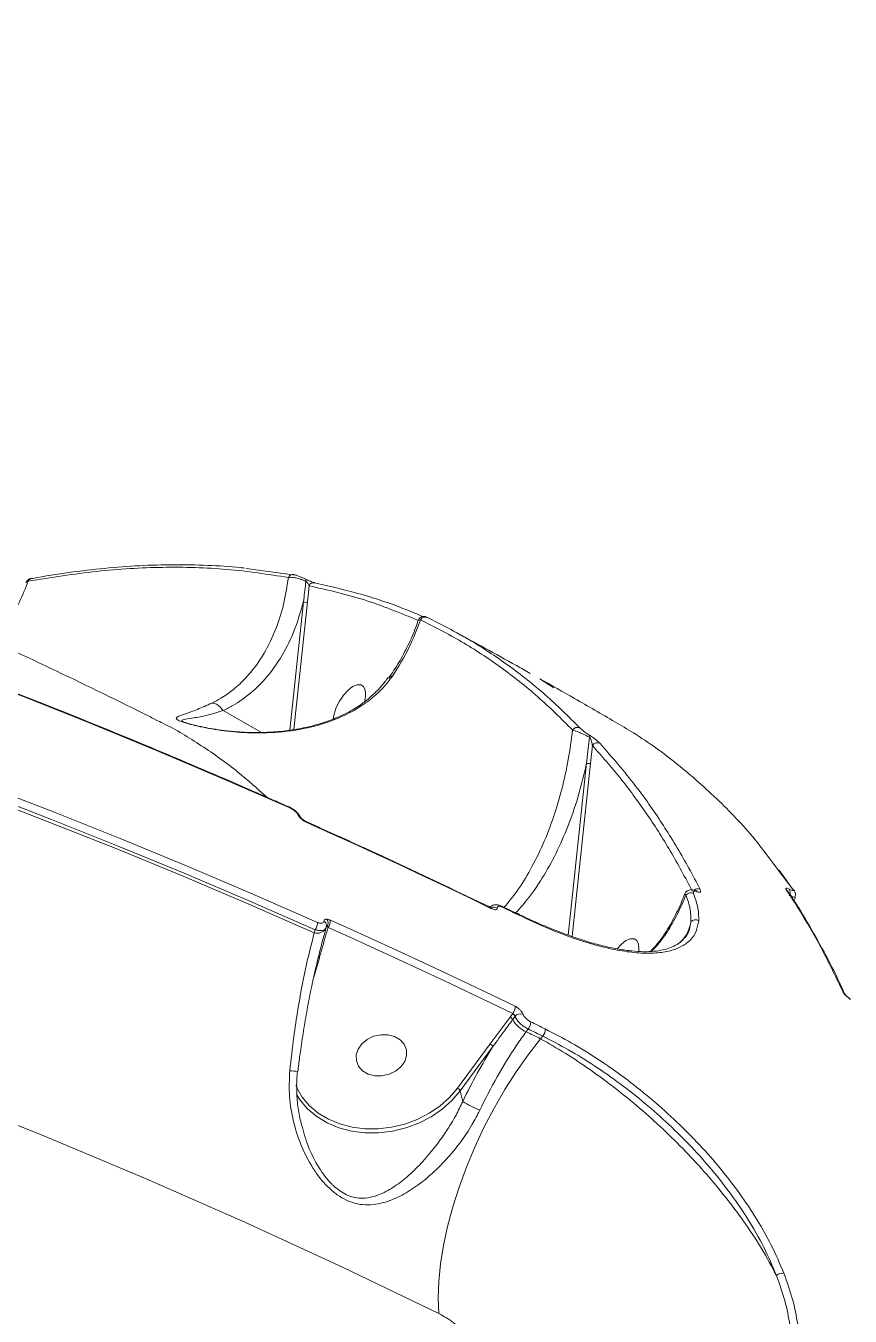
# Model space of a CAD drawing. Header units: millimetres. Extents: x -8422 to 28150, y -6982 to 5510.
# Drawn here: x 4693.8 to 4838.5, y 2028.8 to 2255.2 of the extents above; entities that cross this region are included whole.
import ezdxf

# ---------------------------------------------------------------- set-up
doc = ezdxf.new("R2010")
doc.units = ezdxf.units.MM
doc.layers.add('DIKOM_ОБЪЕКТ', color=7, linetype='Continuous')

msp = doc.modelspace()

# ---------------------------------------------------------------- linework, layer by layer
at = {"layer": 'DIKOM_ОБЪЕКТ', "color": 7, "linetype": 'Continuous', "lineweight": 15}
for p, q in [((4741.03, 2158.85), (4732.45, 2159.99)), ((4694.76, 2158.27), (4694.79, 2158.27)), ((4740.81, 2158.93), (4740.84, 2158.93)), ((4743.21, 2154.16), (4743.5, 2156.98)), ((4742.51, 2154.16), (4740.12, 2131.64)), ((4740.83, 2131.74), (4743.21, 2154.16)), ((4786.44, 2139.08), (4783.97, 2140.67)), ((4728.39, 2135.07), (4735.14, 2131.26)), ((4792.72, 2130.39), (4792.2, 2125.87)), ((4792.9, 2125.87), (4793.22, 2128.95)), ((4792.2, 2125.87), (4788.99, 2095.68)), ((4789.67, 2095.43), (4792.9, 2125.87)), ((4825.73, 2107.24), (4828.36, 2103.78)), ((4825.99, 2107.07), (4827.97, 2104.29)), ((4811.44, 2103.45), (4811.45, 2103.44)), ((4827.51, 2103.39), (4827.51, 2103.39)), ((4828.87, 2102.3), (4828.58, 2101.71)), ((4777.39, 2100.73), (4779.97, 2099.47)), ((4744.56, 2096.64), (4744.4, 2096.08)), ((4746.5, 2097.05), (4746.44, 2096.85)), ((4809.16, 2094.92), (4809, 2094.74)), ((4744.31, 2088.31), (4745.3, 2091.71)), ((4778.76, 2081.29), (4775.25, 2076.6)), ((4779.23, 2081.93), (4778.76, 2081.29)), ((4779.23, 2080.86), (4779.64, 2081.42)), ((4781.58, 2078.74), (4781.93, 2079.22)), ((4775.25, 2076.6), (4769.53, 2068.83)), ((4770.01, 2068.35), (4775.74, 2076.12)), ((4784.52, 2077.96), (4784.11, 2077.51)), ((4741.51, 2071.77), (4741.51, 2071.77)), ((4770.46, 2066.49), (4770.01, 2068.35))]:
    msp.add_line(p, q, dxfattribs=at)
at = {"layer": 'DIKOM_ОБЪЕКТ', "color": 7, "linetype": 'Continuous', "lineweight": 15, "flags": 128}
for points in [[(4742.93, 2157.75), (4742.95, 2157.84), (4742.95, 2157.92), (4742.95, 2157.99), (4742.94, 2158.05), (4742.93, 2158.1), (4742.9, 2158.13), (4742.87, 2158.15)], [(4744.47, 2157.52), (4744.53, 2157.51), (4744.69, 2157.44)], [(4646.21, 2154.88), (4658.22, 2150.67), (4670.15, 2146.35), (4682.01, 2141.91), (4693.79, 2137.36), (4705.49, 2132.69), (4717.11, 2127.91), (4728.65, 2123.01), (4740.11, 2118)], [(4753.35, 2138.66), (4753.06, 2139.28), (4752.56, 2139.61), (4751.91, 2139.61), (4751.14, 2139.28), (4750.33, 2138.66), (4749.54, 2137.79), (4748.83, 2136.74), (4748.26, 2135.6), (4747.88, 2134.45), (4747.73, 2133.62)], [(4744.4, 2096.08), (4732.93, 2101.1), (4721.37, 2106.01), (4709.74, 2110.8), (4698.02, 2115.47), (4686.23, 2120.03), (4674.36, 2124.48), (4662.41, 2128.81), (4650.39, 2133.01)], [(4650.74, 2133.49), (4662.74, 2129.29), (4674.66, 2124.97), (4686.51, 2120.54), (4698.28, 2115.99), (4709.97, 2111.32), (4721.58, 2106.54), (4733.11, 2101.65), (4744.56, 2096.64)], [(4744.96, 2097.93), (4733.51, 2102.94), (4721.97, 2107.84), (4710.35, 2112.62), (4698.64, 2117.29), (4686.86, 2121.84), (4675.01, 2126.28), (4663.07, 2130.6), (4651.07, 2134.81)], [(4454.06, 2130.26), (4473.64, 2126.6), (4493.08, 2122.65), (4512.41, 2118.41), (4531.6, 2113.88), (4550.65, 2109.05), (4569.56, 2103.94), (4588.31, 2098.55), (4606.91, 2092.87), (4625.35, 2086.91), (4643.62, 2080.66), (4661.71, 2074.14), (4679.62, 2067.35), (4697.35, 2060.27), (4714.89, 2052.93), (4732.23, 2045.32), (4749.36, 2037.44), (4766.29, 2029.29)], [(4743.09, 2115.44), (4747.19, 2113.6), (4751.27, 2111.75), (4755.34, 2109.88), (4759.4, 2108), (4763.45, 2106.1), (4767.48, 2104.19), (4771.51, 2102.26), (4775.52, 2100.32)], [(4811.45, 2103.44), (4811.47, 2103.43), (4811.6, 2103.31)], [(4777.51, 2100.56), (4777.84, 2100.41), (4778.16, 2100.25), (4778.48, 2100.09), (4778.81, 2099.93), (4779.13, 2099.77), (4779.45, 2099.61), (4779.78, 2099.45), (4780.1, 2099.3)], [(4746.44, 2096.85), (4746.42, 2096.8), (4746.42, 2096.79)], [(4746.48, 2097.08), (4746.47, 2097.07), (4746.47, 2097.04)], [(4746.83, 2097.04), (4750.92, 2095.2), (4755, 2093.35), (4759.06, 2091.48), (4763.12, 2089.6), (4767.16, 2087.7), (4771.2, 2085.79), (4775.22, 2083.87), (4779.23, 2081.93)], [(4779.66, 2083.2), (4775.65, 2085.14), (4771.62, 2087.07), (4767.59, 2088.98), (4763.54, 2090.88), (4759.48, 2092.76), (4755.41, 2094.63), (4751.32, 2096.48), (4747.23, 2098.32)], [(4801.32, 2094.12), (4801.02, 2094.74), (4800.53, 2095.06), (4799.87, 2095.06), (4799.11, 2094.74), (4798.3, 2094.11), (4797.55, 2093.3)], [(4801.35, 2092.86), (4801.38, 2093.25), (4801.32, 2094.12)], [(4784.11, 2077.51), (4783.79, 2077.66), (4783.48, 2077.82), (4783.16, 2077.97), (4782.84, 2078.13), (4782.53, 2078.28), (4782.21, 2078.44), (4781.9, 2078.59), (4781.58, 2078.74)], [(4781.93, 2079.22), (4782.26, 2079.06), (4782.58, 2078.91), (4782.9, 2078.75), (4783.22, 2078.59), (4783.55, 2078.43), (4783.87, 2078.27), (4784.19, 2078.11), (4784.52, 2077.96)], [(4784.95, 2079.22), (4784.63, 2079.38), (4784.31, 2079.54), (4783.98, 2079.7), (4783.66, 2079.86), (4783.34, 2080.02), (4783.01, 2080.18), (4782.69, 2080.33), (4782.37, 2080.49)], [(4752.09, 2075.68), (4752.74, 2076.61), (4753.68, 2077.39), (4754.82, 2077.94), (4756.07, 2078.21), (4757.33, 2078.2), (4758.5, 2077.89), (4759.48, 2077.32), (4760.19, 2076.53), (4760.57, 2075.58), (4760.6, 2074.56), (4760.28, 2073.54), (4759.62, 2072.6), (4758.68, 2071.83), (4757.54, 2071.28), (4756.29, 2071), (4755.03, 2071.01), (4753.86, 2071.32), (4752.89, 2071.89), (4752.18, 2072.68), (4751.79, 2073.63), (4751.76, 2074.66), (4752.09, 2075.68)], [(4784.11, 2077.51), (4781.94, 2074.71), (4779.85, 2071.73), (4777.85, 2068.58), (4775.96, 2065.31), (4774.19, 2061.92), (4772.57, 2058.47), (4771.11, 2054.97), (4769.81, 2051.47), (4768.7, 2047.99), (4767.78, 2044.56), (4767.06, 2041.21), (4766.54, 2037.99), (4766.24, 2034.91), (4766.16, 2032), (4766.29, 2029.29)], [(4769.53, 2068.83), (4768.12, 2067.18), (4766.46, 2065.7), (4764.57, 2064.42), (4762.49, 2063.35), (4760.28, 2062.54), (4757.98, 2061.99), (4755.64, 2061.71), (4753.31, 2061.71), (4751.05, 2062), (4748.89, 2062.57), (4746.9, 2063.39), (4745.11, 2064.46), (4743.56, 2065.76), (4742.29, 2067.25), (4741.32, 2068.9), (4741.17, 2069.22)], [(4741.27, 2067.75), (4741.92, 2066.72), (4743.24, 2065.19), (4744.83, 2063.85), (4746.68, 2062.75), (4748.74, 2061.89), (4750.96, 2061.31), (4753.29, 2061.02), (4755.7, 2061.01), (4758.11, 2061.3), (4760.48, 2061.87), (4762.76, 2062.71), (4764.9, 2063.8), (4766.85, 2065.13), (4768.57, 2066.66), (4770.01, 2068.35)]]:
    msp.add_lwpolyline(points, dxfattribs=at)
at = {"layer": 'DIKOM_ОБЪЕКТ', "color": 7, "linetype": 'Continuous', "lineweight": 15}
for centre, radius, start, end in [((4694.96, 2157.5), 0.788, 104.3833, 160.297), ((4740.67, 2158.06), 0.881, 80.9575, 155.5487), ((4744.32, 2156.64), 0.893, 80.8223, 157.837), ((4742.86, 2154.78), 0.718, 240.5689, 298.9634), ((4763.87, 2150.56), 0.928, 64.7045, 152.399), ((4748.74, 2137.92), 4.67, 343.8771, 9.0835), ((4790.59, 2131.13), 1.01, 64.9912, 146.9651), ((4792.27, 2130.58), 0.487, 337.11, 18.7929), ((4794.1, 2128.42), 1.02, 65.0001, 148.7609), ((4792.55, 2126.5), 0.718, 240.562, 298.98), ((4739.87, 2117.95), 0.243, 10.7901, 63.0199), ((4741.42, 2116.14), 0.609, 26.2835, 72.953), ((4741.78, 2116.32), 0.823, 322.7917, 328.8212), ((4742.85, 2115.4), 0.245, 10.3178, 63.0459), ((4811.67, 2102.74), 1.06, 63.7644, 126.6289), ((4826.88, 2102.98), 0.754, 33.4148, 60.6074), ((4827.06, 2103.26), 0.874, 335.1249, 31.1046), ((4827.99, 2103.12), 0.757, 31.587, 60.4721), ((4810.48, 2102.01), 1.09, 62.2052, 140.2873), ((4775.28, 2100.28), 0.253, 11.0867, 61.3885), ((4775.97, 2099.48), 1.12, 60.2975, 116.5418), ((4777.27, 2100.51), 0.252, 11.7589, 60.6995), ((4779.85, 2099.25), 0.251, 11.6614, 61.4194), ((4744.87, 2097.96), 1.94, 255.7449, 322.9891), ((4743.08, 2097.81), 1.88, 321.615, 3.4811), ((4745.73, 2097.39), 0.825, 0.6475, 63.2196), ((4746.69, 2097), 0.23, 96.2113, 158.4478), ((4745.55, 2097.83), 1.27, 331.6413, 31.5049), ((4745.36, 2098.2), 1.87, 321.4201, 3.6299), ((4811.28, 2097.34), 1.04, 55.4102, 138.0223), ((4745.22, 2091.07), 0.643, 82.6219, 101.8102), ((4836.84, 2085.06), 0.742, 23.9307, 60.9173), ((4777.86, 2083.1), 1.81, 319.4019, 3.1582), ((4778.39, 2080.4), 0.954, 28.6407, 67.3881), ((4783.41, 2083.14), 4.76, 208.6086, 247.4118), ((4780.65, 2080.6), 1.3, 73.626, 140.723), ((4780.56, 2080.4), 1.81, 319.2874, 2.9139), ((4783.16, 2079.13), 1.8, 319.1171, 2.9004), ((4774.94, 2075.78), 0.877, 22.9266, 68.6401), ((4742.6, 2091.54), 19.8, 262.7716, 266.8391), ((4769.21, 2068.01), 0.876, 22.8889, 68.6706), ((4781.61, 2084.53), 21.2, 238.2938, 247.3875), ((4826.55, 2034.84), 1.53, 79.5066, 132.3381)]:
    msp.add_arc(centre, radius, start, end, dxfattribs=at)
for points, knots in [([(4257.29, 2255.22), (4259.03, 2255.11), (4267.17, 2254.58), (4281.68, 2253.43), (4300.82, 2251.67), (4319.9, 2249.62), (4338.91, 2247.28), (4357.86, 2244.66), (4376.75, 2241.77), (4395.55, 2238.59), (4414.27, 2235.13), (4432.9, 2231.39), (4451.44, 2227.37), (4469.89, 2223.07), (4488.22, 2218.5), (4506.45, 2213.65), (4524.57, 2208.53), (4542.56, 2203.14), (4560.42, 2197.47), (4578.16, 2191.53), (4595.76, 2185.32), (4613.22, 2178.85), (4630.52, 2172.11), (4647.68, 2165.1), (4664.68, 2157.84), (4681.52, 2150.32), (4698.18, 2142.53), (4709.87, 2136.86), (4715.99, 2133.79), (4716.66, 2133.45)], [0, 0, 0, 0, 0.010713, 0.050272, 0.089834, 0.129389, 0.168936, 0.208475, 0.248004, 0.287522, 0.327028, 0.36652, 0.405997, 0.445458, 0.484901, 0.524325, 0.563727, 0.603106, 0.642461, 0.681789, 0.721089, 0.76036, 0.799598, 0.838803, 0.877972, 0.917104, 0.956197, 0.995248, 1, 1, 1, 1]), ([(4694.22, 2157.77), (4698.24, 2158.42), (4706.28, 2159.73), (4717.89, 2160.36), (4729.16, 2160.08), (4736.3, 2158.98), (4739.87, 2158.43)], [0, 0, 0, 0, 0.248595, 0.497191, 0.748595, 1, 1, 1, 1]), ([(4694.77, 2158.21), (4694.85, 2158.23), (4697.08, 2158.68), (4701.37, 2159.32), (4707.62, 2160.09), (4713.75, 2160.54), (4719.78, 2160.72), (4725.68, 2160.59), (4729.81, 2160.37), (4731.93, 2160.11), (4732.16, 2160.08)], [0, 0, 0, 0, 0.006398, 0.168514, 0.330755, 0.493078, 0.655437, 0.817778, 0.980053, 1, 1, 1, 1]), ([(4688.07, 2147.2), (4688.26, 2147.41), (4689.27, 2148.49), (4690.83, 2150.8), (4692.74, 2154.09), (4693.72, 2156.54), (4694.22, 2157.77)], [0, 0, 0, 0, 0.071375, 0.37732, 0.686856, 1, 1, 1, 1]), ([(4693.8, 2157.48), (4693.85, 2157.6), (4693.95, 2157.85), (4694.28, 2158.1), (4694.56, 2158.23), (4694.73, 2158.25), (4694.79, 2158.26)], [0, 0, 0, 0, 0.279452, 0.574752, 0.863327, 1, 1, 1, 1]), ([(4693.81, 2157.47), (4693.82, 2157.52), (4693.85, 2157.66), (4694.07, 2157.73), (4694.22, 2157.77)], [0, 0, 0, 0, 0.323943, 1, 1, 1, 1]), ([(4739.87, 2158.43), (4739.61, 2156.83), (4739.11, 2153.61), (4737.67, 2149.17), (4735.53, 2144.71), (4732.99, 2141.27), (4730.31, 2138.79), (4728.32, 2137.37), (4726.97, 2136.67), (4726.43, 2136.4)], [0, 0, 0, 0, 0.161024, 0.323857, 0.493661, 0.708323, 0.818538, 0.928736, 1, 1, 1, 1]), ([(4739.87, 2158.43), (4739.98, 2158.44), (4740.27, 2158.48), (4740.86, 2158.43), (4741.57, 2158.28), (4742.28, 2158.06), (4742.71, 2157.86), (4742.93, 2157.75)], [0, 0, 0, 0, 0.157637, 0.393163, 0.599136, 0.796701, 1, 1, 1, 1]), ([(4740.81, 2158.92), (4740.89, 2158.91), (4741.14, 2158.87), (4741.61, 2158.71), (4742.21, 2158.47), (4742.66, 2158.26), (4742.87, 2158.15), (4742.92, 2158.13)], [0, 0, 0, 0, 0.154049, 0.457773, 0.710558, 0.929595, 1, 1, 1, 1]), ([(4742.93, 2157.75), (4742.92, 2157.63), (4742.78, 2156.43), (4742.64, 2155.23), (4742.51, 2154.16)], [0, 0, 0, 0, 0.102923, 1, 1, 1, 1]), ([(4742.87, 2158.15), (4742.87, 2158.15), (4742.95, 2158.09), (4743.2, 2158), (4743.56, 2157.83), (4743.96, 2157.68), (4744.27, 2157.57), (4744.45, 2157.53), (4744.47, 2157.52), (4744.47, 2157.52)], [0, 0, 0, 0, 0.000159, 0.160279, 0.338825, 0.547573, 0.792774, 0.99294, 1, 1, 1, 1]), ([(4742.93, 2157.75), (4742.96, 2157.73), (4743.01, 2157.7), (4743.1, 2157.61), (4743.21, 2157.49), (4743.34, 2157.31), (4743.43, 2157.13), (4743.48, 2157.02), (4743.5, 2156.98)], [0, 0, 0, 0, 0.078988, 0.135579, 0.302967, 0.519087, 0.802372, 1, 1, 1, 1]), ([(4743.5, 2156.98), (4746.99, 2156.18), (4753.64, 2154.65), (4759.77, 2152.09), (4762.68, 2150.88)], [0, 0, 0, 0, 0.525224, 1, 1, 1, 1]), ([(4763.46, 2151.58), (4762.52, 2151.98), (4759.07, 2153.44), (4752.89, 2155.56), (4747.42, 2156.82), (4744.69, 2157.44)], [0, 0, 0, 0, 0.157899, 0.578577, 1, 1, 1, 1]), ([(4646.08, 2155.05), (4649.08, 2154.01), (4657.77, 2151), (4672.04, 2145.83), (4688.84, 2139.46), (4705.48, 2132.87), (4721.67, 2126.16), (4733.13, 2121.2), (4739.12, 2118.55), (4739.98, 2118.17)], [0, 0, 0, 0, 0.093444, 0.27094, 0.448438, 0.625934, 0.803433, 0.971587, 1, 1, 1, 1]), ([(4728.39, 2135.07), (4728.97, 2135.36), (4730.72, 2136.22), (4733.36, 2138.13), (4736.16, 2140.93), (4738.66, 2144.41), (4740.92, 2148.74), (4741.96, 2152.28), (4742.51, 2154.16)], [0, 0, 0, 0, 0.082297, 0.249504, 0.417296, 0.584655, 0.780206, 1, 1, 1, 1]), ([(4757.51, 2140.82), (4758.11, 2141.7), (4759.32, 2143.51), (4760.87, 2146.5), (4762, 2148.99), (4762.51, 2150.53), (4762.65, 2150.94)], [0, 0, 0, 0, 0.287606, 0.588958, 0.890028, 1, 1, 1, 1]), ([(4758.13, 2141.12), (4759.17, 2142.78), (4761.09, 2145.85), (4762.44, 2149.38), (4763.05, 2150.99)], [0, 0, 0, 0, 0.542553, 1, 1, 1, 1]), ([(4762.68, 2150.93), (4762.73, 2151.03), (4762.82, 2151.23), (4763.06, 2151.44), (4763.31, 2151.56), (4763.54, 2151.6), (4763.73, 2151.59), (4763.87, 2151.57), (4763.96, 2151.54), (4764.03, 2151.51), (4764.15, 2151.46), (4764.28, 2151.4), (4764.37, 2151.35)], [0, 0, 0, 0, 0.129076, 0.260685, 0.36743, 0.457862, 0.534011, 0.593764, 0.637866, 0.685204, 0.770364, 1, 1, 1, 1]), ([(4762.71, 2150.92), (4762.71, 2150.94), (4762.71, 2151.02), (4762.91, 2151.01), (4763.05, 2150.99)], [0, 0, 0, 0, 0.292008, 1, 1, 1, 1]), ([(4763.05, 2150.99), (4765.49, 2149.76), (4770.35, 2147.3), (4777.19, 2142.75), (4783.72, 2137.64), (4787.73, 2133.67), (4789.74, 2131.69)], [0, 0, 0, 0, 0.249097, 0.498194, 0.749097, 1, 1, 1, 1]), ([(4791.02, 2132.05), (4789.02, 2134.03), (4785.03, 2137.97), (4778.51, 2143.1), (4771.64, 2147.67), (4766.73, 2150.16), (4764.27, 2151.4)], [0, 0, 0, 0, 0.249098, 0.498194, 0.749098, 1, 1, 1, 1]), ([(4768.73, 2149.1), (4772.46, 2147.07), (4777.01, 2144.6), (4781.51, 2142.07), (4782.31, 2141.61)], [0, 0, 0, 0, 0.822085, 1, 1, 1, 1]), ([(4726.43, 2136.4), (4725.56, 2136.01), (4723.79, 2135.21), (4721.83, 2134.53), (4720.68, 2134.14), (4720.21, 2133.87), (4720.14, 2133.64), (4720.59, 2133.32), (4721.99, 2132.83), (4724.09, 2132.3), (4726.42, 2131.85), (4729.37, 2131.41), (4733.54, 2131.07), (4738.98, 2131.24), (4744.06, 2132.13), (4748.38, 2133.57), (4751.64, 2135.17), (4754.41, 2137.08), (4756.56, 2139.04), (4757.63, 2140.46), (4758.13, 2141.12)], [0, 0, 0, 0, 0.075313, 0.15212, 0.213184, 0.244132, 0.275686, 0.312981, 0.350602, 0.401222, 0.437875, 0.474585, 0.550792, 0.640339, 0.732646, 0.792999, 0.85494, 0.904775, 0.956105, 1, 1, 1, 1]), ([(4724.07, 2132.37), (4724.38, 2132.3), (4725.17, 2132.12), (4726.68, 2131.85), (4728.68, 2131.56), (4731.17, 2131.31), (4734.11, 2131.19), (4737.33, 2131.29), (4740.53, 2131.64), (4743.58, 2132.23), (4746.43, 2133.05), (4748.91, 2134.04), (4751.1, 2135.14), (4752.99, 2136.39), (4754.72, 2137.82), (4756.22, 2139.34), (4757.01, 2140.39), (4757.39, 2140.89)], [0, 0, 0, 0, 0.029415, 0.077276, 0.132604, 0.198111, 0.282245, 0.370864, 0.456659, 0.538877, 0.617402, 0.692621, 0.752422, 0.815347, 0.878063, 0.941785, 1, 1, 1, 1]), ([(4758.13, 2141.12), (4758.1, 2141.12), (4757.92, 2141.1), (4757.66, 2141.02), (4757.57, 2140.85), (4757.53, 2140.78)], [0, 0, 0, 0, 0.101118, 0.648562, 1, 1, 1, 1]), ([(4783.97, 2140.67), (4786.01, 2139.52), (4790.42, 2137.04), (4794.81, 2134.48), (4797.18, 2133.1)], [0, 0, 0, 0, 0.461764, 1, 1, 1, 1]), ([(4721.42, 2133.12), (4721.31, 2133.19), (4721.06, 2133.33), (4721.31, 2133.45), (4721.94, 2133.59), (4723.32, 2133.79), (4725.54, 2134.22), (4727.4, 2134.74), (4728.38, 2135.08), (4728.38, 2135.08)], [0, 0, 0, 0, 0.083584, 0.181852, 0.283032, 0.485234, 0.740294, 0.999727, 1, 1, 1, 1]), ([(4726.43, 2136.4), (4726.47, 2136.4), (4726.74, 2136.39), (4727.25, 2136.23), (4727.9, 2135.77), (4728.22, 2135.31), (4728.38, 2135.08)], [0, 0, 0, 0, 0.054504, 0.376762, 0.688348, 1, 1, 1, 1]), ([(4728.38, 2135.08), (4728.38, 2135.08), (4728.38, 2135.08), (4728.38, 2135.08), (4728.39, 2135.07), (4728.39, 2135.07)], [0, 0, 0, 0, 0.342106, 0.784277, 1, 1, 1, 1]), ([(4716.63, 2133.41), (4717.03, 2133.23), (4719.81, 2131.97), (4724.64, 2128.97), (4730.76, 2124.7), (4734.4, 2121.4), (4736.06, 2119.89)], [0, 0, 0, 0, 0.055246, 0.386883, 0.721168, 1, 1, 1, 1]), ([(4721.39, 2133.11), (4721.39, 2133.12), (4721.36, 2133.13), (4721.54, 2133.05), (4721.96, 2132.91), (4722.7, 2132.69), (4723.41, 2132.51), (4723.94, 2132.39), (4724.07, 2132.37)], [0, 0, 0, 0, 0.040231, 0.203647, 0.400352, 0.625458, 0.900715, 1, 1, 1, 1]), ([(4797.18, 2133.1), (4798.26, 2132.47), (4802.07, 2130.24), (4808.26, 2125.77), (4815.51, 2119.34), (4821.36, 2113.18), (4824.56, 2108.83), (4825.73, 2107.24)], [0, 0, 0, 0, 0.099509, 0.350289, 0.601069, 0.854298, 1, 1, 1, 1]), ([(4789.74, 2131.69), (4789.51, 2129.95), (4789.04, 2126.39), (4787.91, 2121.28), (4786.43, 2116.3), (4784.59, 2111.56), (4782.43, 2107.22), (4780.17, 2103.51), (4778.48, 2101.48), (4777.73, 2100.57)], [0, 0, 0, 0, 0.142253, 0.291555, 0.440859, 0.592671, 0.744471, 0.885575, 1, 1, 1, 1]), ([(4789.74, 2131.69), (4789.79, 2131.67), (4790.07, 2131.59), (4790.67, 2131.37), (4791.49, 2131.01), (4792.16, 2130.69), (4792.53, 2130.49), (4792.72, 2130.39)], [0, 0, 0, 0, 0.082534, 0.43504, 0.677232, 0.832949, 1, 1, 1, 1]), ([(4792.74, 2130.74), (4792.62, 2130.81), (4792.39, 2130.95), (4792, 2131.22), (4791.52, 2131.59), (4791.2, 2131.87), (4791.05, 2132.02), (4791.02, 2132.05)], [0, 0, 0, 0, 0.14559, 0.289904, 0.532084, 0.909786, 1, 1, 1, 1]), ([(4792.72, 2130.39), (4792.74, 2130.37), (4792.79, 2130.33), (4792.86, 2130.21), (4792.97, 2130), (4793.1, 2129.61), (4793.18, 2129.24), (4793.21, 2129), (4793.22, 2128.95)], [0, 0, 0, 0, 0.046103, 0.090106, 0.21012, 0.459821, 0.889166, 1, 1, 1, 1]), ([(4794.53, 2129.35), (4794.5, 2129.38), (4794.34, 2129.55), (4794, 2129.85), (4793.5, 2130.24), (4793.09, 2130.52), (4792.85, 2130.67), (4792.74, 2130.74)], [0, 0, 0, 0, 0.095086, 0.471949, 0.715765, 0.857213, 1, 1, 1, 1]), ([(4793.22, 2128.95), (4794.86, 2127.09), (4798.15, 2123.36), (4802.69, 2117.16), (4806.95, 2110.56), (4809.51, 2105.76), (4810.79, 2103.36)], [0, 0, 0, 0, 0.249314, 0.498628, 0.749313, 1, 1, 1, 1]), ([(4812.14, 2103.7), (4811.98, 2104.01), (4811.17, 2105.58), (4809.01, 2109.56), (4805.46, 2115.4), (4800.48, 2122.52), (4796.66, 2126.9), (4794.53, 2129.35)], [0, 0, 0, 0, 0.032166, 0.160835, 0.418396, 0.675956, 1, 1, 1, 1]), ([(4779.75, 2099.58), (4780.54, 2100.46), (4782.36, 2102.49), (4784.8, 2106.22), (4787.18, 2110.58), (4789.21, 2115.36), (4790.93, 2120.43), (4791.78, 2124.06), (4792.2, 2125.87)], [0, 0, 0, 0, 0.129114, 0.298077, 0.471968, 0.645872, 0.822937, 1, 1, 1, 1]), ([(4739.98, 2118.16), (4740.02, 2118.15), (4740.32, 2118.03), (4740.88, 2117.67), (4741.56, 2117.09), (4741.82, 2116.64), (4741.95, 2116.42)], [0, 0, 0, 0, 0.050056, 0.372359, 0.692066, 1, 1, 1, 1]), ([(4740.11, 2118), (4740.27, 2117.92), (4740.58, 2117.76), (4741.03, 2117.43), (4741.4, 2117.06), (4741.54, 2116.83), (4741.6, 2116.72)], [0, 0, 0, 0, 0.25664, 0.513649, 0.761183, 1, 1, 1, 1]), ([(4741.6, 2116.72), (4741.66, 2116.62), (4741.79, 2116.41), (4742.09, 2116.09), (4742.33, 2115.91), (4742.44, 2115.82)], [0, 0, 0, 0, 0.350973, 0.701359, 1, 1, 1, 1]), ([(4741.97, 2116.41), (4741.97, 2116.41), (4741.97, 2116.41), (4742, 2116.36), (4742.08, 2116.26), (4742.21, 2116.12), (4742.36, 2115.99), (4742.46, 2115.92), (4742.49, 2115.9)], [0, 0, 0, 0, 0.063343, 0.22681, 0.403808, 0.629972, 0.901834, 1, 1, 1, 1]), ([(4742.44, 2115.82), (4742.5, 2115.78), (4742.71, 2115.63), (4742.93, 2115.52), (4743.09, 2115.44)], [0, 0, 0, 0, 0.288007, 1, 1, 1, 1]), ([(4742.49, 2115.9), (4742.54, 2115.86), (4742.69, 2115.76), (4742.85, 2115.67), (4742.95, 2115.62), (4742.96, 2115.62)], [0, 0, 0, 0, 0.327247, 0.922629, 1, 1, 1, 1]), ([(4742.96, 2115.62), (4745.8, 2114.34), (4754.02, 2110.64), (4764.83, 2105.6), (4772.75, 2101.77), (4775.4, 2100.5)], [0, 0, 0, 0, 0.25979, 0.753265, 1, 1, 1, 1]), ([(4809.44, 2102.88), (4809.44, 2102.9), (4809.48, 2103.06), (4809.72, 2103.35), (4810.12, 2103.61), (4810.59, 2103.68), (4811.01, 2103.63), (4811.3, 2103.49), (4811.44, 2103.43)], [0, 0, 0, 0, 0.021698, 0.219442, 0.422287, 0.603719, 0.808327, 1, 1, 1, 1]), ([(4810.99, 2102.97), (4810.96, 2103.07), (4810.9, 2103.28), (4811.02, 2103.42), (4811.25, 2103.44), (4811.49, 2103.35), (4811.6, 2103.31)], [0, 0, 0, 0, 0.297455, 0.589032, 0.802841, 1, 1, 1, 1]), ([(4811.43, 2103.45), (4811.45, 2103.44), (4811.5, 2103.42), (4811.53, 2103.42), (4811.52, 2103.42), (4811.52, 2103.42)], [0, 0, 0, 0, 0.345152, 0.973716, 1, 1, 1, 1]), ([(4811.6, 2103.31), (4811.63, 2103.3), (4811.76, 2103.24), (4811.98, 2103.18), (4812.18, 2103.21), (4812.27, 2103.37), (4812.18, 2103.59), (4812.14, 2103.7)], [0, 0, 0, 0, 0.049064, 0.217907, 0.426684, 0.702248, 1, 1, 1, 1]), ([(4827.81, 2103.71), (4827.8, 2103.72), (4827.66, 2103.79), (4827.43, 2103.89), (4827.21, 2103.92), (4827.14, 2103.84), (4827.21, 2103.7), (4827.25, 2103.63)], [0, 0, 0, 0, 0.02991, 0.261799, 0.50397, 0.752043, 1, 1, 1, 1]), ([(4827.25, 2103.63), (4827.44, 2103.35), (4828.37, 2101.96), (4830.6, 2098.42), (4833.8, 2092.82), (4836.07, 2088.08), (4837.2, 2085.71)], [0, 0, 0, 0, 0.050768, 0.253847, 0.626696, 1, 1, 1, 1]), ([(4827.5, 2103.39), (4827.6, 2103.26), (4828.8, 2101.54), (4830.94, 2098.01), (4833.9, 2092.76), (4836.05, 2088.59), (4837.16, 2086.09), (4837.42, 2085.52)], [0, 0, 0, 0, 0.024943, 0.320097, 0.616045, 0.911872, 1, 1, 1, 1]), ([(4828.36, 2103.78), (4828.4, 2103.71), (4828.47, 2103.58), (4828.4, 2103.5), (4828.19, 2103.53), (4827.96, 2103.63), (4827.83, 2103.7), (4827.81, 2103.71)], [0, 0, 0, 0, 0.247857, 0.495894, 0.736414, 0.966971, 1, 1, 1, 1]), ([(4828.61, 2103.54), (4828.63, 2103.52), (4828.72, 2103.39), (4828.84, 2103.12), (4828.9, 2102.7), (4828.8, 2102.46), (4828.76, 2102.35)], [0, 0, 0, 0, 0.09617, 0.436969, 0.761483, 1, 1, 1, 1]), ([(4775.22, 2100.49), (4775.26, 2100.56), (4775.4, 2100.76), (4775.76, 2100.95), (4776.21, 2101.05), (4776.74, 2100.99), (4777.14, 2100.88), (4777.37, 2100.74), (4777.39, 2100.73)], [0, 0, 0, 0, 0.102582, 0.292512, 0.476977, 0.690263, 0.976143, 1, 1, 1, 1]), ([(4805.9, 2095.93), (4805.93, 2095.97), (4806.57, 2096.89), (4807.63, 2098.89), (4808.78, 2101.17), (4809.29, 2102.57), (4809.4, 2102.9)], [0, 0, 0, 0, 0.019683, 0.445308, 0.87056, 1, 1, 1, 1]), ([(4806.32, 2096.2), (4806.94, 2097.23), (4808.18, 2099.28), (4809.15, 2101.56), (4809.64, 2102.7)], [0, 0, 0, 0, 0.497863, 1, 1, 1, 1]), ([(4809.46, 2102.88), (4809.45, 2102.88), (4809.4, 2102.89), (4809.53, 2102.79), (4809.64, 2102.7)], [0, 0, 0, 0, 0.169152, 1, 1, 1, 1]), ([(4809.64, 2102.7), (4809.94, 2101.86), (4810.53, 2100.16), (4810.51, 2098.74), (4810.51, 2098.03)], [0, 0, 0, 0, 0.496485, 1, 1, 1, 1]), ([(4811.87, 2098.19), (4811.88, 2098.91), (4811.89, 2100.35), (4811.29, 2102.09), (4810.99, 2102.97)], [0, 0, 0, 0, 0.496493, 1, 1, 1, 1]), ([(4827.77, 2102.68), (4827.8, 2102.67), (4828.03, 2102.56), (4828.4, 2102.39), (4828.72, 2102.29), (4828.74, 2102.34), (4828.74, 2102.36)], [0, 0, 0, 0, 0.048495, 0.387817, 0.739828, 1, 1, 1, 1]), ([(4775.39, 2100.5), (4775.43, 2100.49), (4775.51, 2100.44), (4775.6, 2100.42), (4775.64, 2100.41), (4775.63, 2100.41), (4775.63, 2100.41)], [0, 0, 0, 0, 0.25193, 0.629929, 0.96956, 1, 1, 1, 1]), ([(4775.52, 2100.32), (4775.55, 2100.31), (4775.7, 2100.24), (4775.98, 2100.14), (4776.29, 2100.13), (4776.49, 2100.22), (4776.51, 2100.37), (4776.52, 2100.45)], [0, 0, 0, 0, 0.037296, 0.277918, 0.518562, 0.759228, 1, 1, 1, 1]), ([(4776.52, 2100.45), (4776.53, 2100.52), (4776.55, 2100.67), (4776.75, 2100.76), (4777.06, 2100.75), (4777.34, 2100.65), (4777.49, 2100.57), (4777.51, 2100.56)], [0, 0, 0, 0, 0.240713, 0.481308, 0.722077, 0.962763, 1, 1, 1, 1]), ([(4779.97, 2099.53), (4780.14, 2099.44), (4781.4, 2098.8), (4783.69, 2097.78), (4786.8, 2096.47), (4789.8, 2095.36), (4792.66, 2094.43), (4795.36, 2093.71), (4797.87, 2093.19), (4800.17, 2092.87), (4802.23, 2092.75), (4804.06, 2092.82), (4805.65, 2093.07), (4807.01, 2093.48), (4808.1, 2094.05), (4808.75, 2094.49), (4808.97, 2094.77), (4808.97, 2094.78)], [0, 0, 0, 0, 0.012634, 0.089805, 0.167265, 0.244762, 0.322003, 0.398759, 0.474824, 0.550053, 0.624358, 0.697824, 0.77106, 0.845054, 0.920216, 0.997414, 1, 1, 1, 1]), ([(4780.1, 2099.3), (4781.85, 2098.47), (4785.36, 2096.82), (4790.1, 2095.03), (4794.35, 2093.74), (4798.07, 2092.92), (4801.44, 2092.5), (4804.41, 2092.49), (4806.94, 2092.88), (4808.99, 2093.66), (4810.51, 2094.82), (4811.54, 2096.31), (4811.76, 2097.57), (4811.87, 2098.19)], [0, 0, 0, 0, 0.102183, 0.204368, 0.292491, 0.380891, 0.469013, 0.557403, 0.646077, 0.734468, 0.822883, 0.911581, 1, 1, 1, 1]), ([(4746.46, 2096.78), (4746.33, 2096.36), (4745.91, 2094.93), (4745.23, 2092.3), (4744.42, 2088.92), (4743.67, 2085.38), (4742.98, 2081.73), (4742.37, 2078), (4741.88, 2074.68), (4741.63, 2072.59), (4741.53, 2071.77)], [0, 0, 0, 0, 0.059371, 0.199724, 0.341363, 0.483714, 0.626107, 0.767853, 0.908478, 1, 1, 1, 1]), ([(4744.56, 2096.64), (4744.64, 2096.62), (4744.97, 2096.53), (4745.51, 2096.46), (4746.06, 2096.56), (4746.4, 2096.77), (4746.45, 2096.98), (4746.47, 2097.06)], [0, 0, 0, 0, 0.082713, 0.348123, 0.602093, 0.852136, 1, 1, 1, 1]), ([(4746.1, 2098.13), (4746.08, 2098.05), (4746.05, 2097.88), (4745.83, 2097.76), (4745.51, 2097.75), (4745.2, 2097.83), (4745.01, 2097.91), (4744.96, 2097.93)], [0, 0, 0, 0, 0.224964, 0.44958, 0.680301, 0.923781, 1, 1, 1, 1]), ([(4745.3, 2091.71), (4745.37, 2091.95), (4745.89, 2093.72), (4746.39, 2095.5), (4746.83, 2097.04)], [0, 0, 0, 0, 0.134365, 1, 1, 1, 1]), ([(4746.63, 2098.49), (4746.54, 2098.49), (4746.35, 2098.49), (4746.15, 2098.37), (4746.11, 2098.21), (4746.1, 2098.13)], [0, 0, 0, 0, 0.298674, 0.64909, 1, 1, 1, 1]), ([(4746.54, 2097.4), (4746.54, 2097.36), (4746.56, 2097.25), (4746.51, 2097.14), (4746.47, 2097.06)], [0, 0, 0, 0, 0.33807, 1, 1, 1, 1]), ([(4746.54, 2097.27), (4746.54, 2097.28), (4746.55, 2097.29), (4746.59, 2097.28), (4746.64, 2097.24), (4746.66, 2097.22)], [0, 0, 0, 0, 0.079968, 0.554848, 1, 1, 1, 1]), ([(4747.23, 2098.32), (4747.17, 2098.35), (4746.95, 2098.44), (4746.76, 2098.47), (4746.63, 2098.49)], [0, 0, 0, 0, 0.288006, 1, 1, 1, 1]), ([(4746.66, 2097.22), (4746.7, 2097.19), (4746.75, 2097.13), (4746.81, 2097.06), (4746.83, 2097.04)], [0, 0, 0, 0, 0.705488, 1, 1, 1, 1]), ([(4808.64, 2094.4), (4808.96, 2094.74), (4809.74, 2095.6), (4810.25, 2096.91), (4810.47, 2097.85), (4810.51, 2098.03)], [0, 0, 0, 0, 0.345459, 0.874445, 1, 1, 1, 1]), ([(4810.51, 2098.03), (4810.36, 2097.12), (4810.18, 2096.05), (4809.49, 2095.29), (4809.39, 2095.18)], [0, 0, 0, 0, 0.855007, 1, 1, 1, 1]), ([(4744.4, 2096.08), (4743.88, 2094.02), (4742.82, 2089.83), (4741.65, 2083.56), (4740.73, 2077.53), (4740.33, 2073.87), (4740.11, 2071.9)], [0, 0, 0, 0, 0.284862, 0.577751, 0.771569, 1, 1, 1, 1]), ([(4803.4, 2092.83), (4803.79, 2093.24), (4804.67, 2094.18), (4805.49, 2095.24), (4805.85, 2095.86), (4805.89, 2095.92)], [0, 0, 0, 0, 0.413189, 0.937951, 1, 1, 1, 1]), ([(4803.61, 2092.84), (4804.36, 2093.65), (4805.36, 2094.75), (4806.12, 2095.91), (4806.32, 2096.2)], [0, 0, 0, 0, 0.74692, 1, 1, 1, 1]), ([(4806.32, 2096.2), (4806.29, 2096.19), (4806.2, 2096.16), (4806.03, 2096.09), (4805.96, 2095.97), (4805.93, 2095.9)], [0, 0, 0, 0, 0.132027, 0.525049, 1, 1, 1, 1]), ([(4837.2, 2085.71), (4837.21, 2085.69), (4837.26, 2085.59), (4837.42, 2085.36), (4837.73, 2085.03), (4838.12, 2084.69), (4838.39, 2084.51), (4838.52, 2084.41)], [0, 0, 0, 0, 0.054596, 0.291342, 0.52783, 0.763978, 1, 1, 1, 1]), ([(4837.51, 2085.38), (4837.51, 2085.38), (4837.51, 2085.39), (4837.52, 2085.35), (4837.58, 2085.28), (4837.69, 2085.14), (4837.88, 2084.95), (4838.14, 2084.73), (4838.35, 2084.57), (4838.45, 2084.51), (4838.46, 2084.51)], [0, 0, 0, 0, 0.007919, 0.104037, 0.217236, 0.365002, 0.543482, 0.755343, 0.979817, 1, 1, 1, 1]), ([(4781.02, 2081.85), (4781.01, 2081.87), (4780.96, 2082), (4780.8, 2082.27), (4780.48, 2082.64), (4780.08, 2082.97), (4779.8, 2083.13), (4779.66, 2083.2)], [0, 0, 0, 0, 0.037314, 0.278227, 0.519071, 0.759519, 1, 1, 1, 1]), ([(4775.74, 2076.12), (4775.92, 2076.37), (4776.81, 2077.59), (4777.98, 2079.17), (4778.96, 2080.5), (4779.23, 2080.86)], [0, 0, 0, 0, 0.153648, 0.768292, 1, 1, 1, 1]), ([(4779.23, 2081.93), (4779.28, 2081.9), (4779.36, 2081.84), (4779.48, 2081.71), (4779.58, 2081.58), (4779.63, 2081.48), (4779.64, 2081.43), (4779.64, 2081.42)], [0, 0, 0, 0, 0.240249, 0.481231, 0.722274, 0.9629, 1, 1, 1, 1]), ([(4779.64, 2081.42), (4779.65, 2081.4), (4779.75, 2081.18), (4780.01, 2080.74), (4780.56, 2080.14), (4781.23, 2079.59), (4781.7, 2079.35), (4781.93, 2079.22)], [0, 0, 0, 0, 0.037121, 0.277957, 0.518785, 0.75935, 1, 1, 1, 1]), ([(4782.37, 2080.49), (4782.23, 2080.57), (4781.95, 2080.72), (4781.56, 2081.06), (4781.23, 2081.43), (4781.08, 2081.7), (4781.02, 2081.83), (4781.02, 2081.85)], [0, 0, 0, 0, 0.240532, 0.481007, 0.721883, 0.962876, 1, 1, 1, 1]), ([(4773.45, 2064.96), (4774.44, 2066.93), (4776.44, 2070.94), (4779.26, 2075.48), (4781.02, 2077.96), (4781.58, 2078.74)], [0, 0, 0, 0, 0.398477, 0.808517, 1, 1, 1, 1]), ([(4826.82, 2036.35), (4826.11, 2038.03), (4824.69, 2041.37), (4821.88, 2046.25), (4818.75, 2050.87), (4815.35, 2055.2), (4811.61, 2059.4), (4807.56, 2063.42), (4803.28, 2067.22), (4798.81, 2070.75), (4794.23, 2073.95), (4789.58, 2076.83), (4786.49, 2078.43), (4784.95, 2079.22)], [0, 0, 0, 0, 0.100969, 0.201936, 0.290338, 0.379021, 0.467425, 0.556113, 0.645088, 0.73378, 0.822425, 0.911353, 1, 1, 1, 1]), ([(4775.74, 2076.12), (4774.82, 2074.6), (4772.95, 2071.52), (4771.3, 2068.18), (4770.46, 2066.49)], [0, 0, 0, 0, 0.495634, 1, 1, 1, 1]), ([(4825.51, 2035.98), (4824.68, 2037.54), (4823.02, 2040.67), (4819.98, 2045.27), (4816.71, 2049.64), (4813.29, 2053.74), (4809.59, 2057.77), (4805.64, 2061.66), (4801.5, 2065.38), (4797.22, 2068.87), (4792.86, 2072.08), (4788.46, 2075.02), (4785.56, 2076.68), (4784.11, 2077.51)], [0, 0, 0, 0, 0.103375, 0.206749, 0.294608, 0.382736, 0.47059, 0.558749, 0.64718, 0.735337, 0.823466, 0.911869, 1, 1, 1, 1]), ([(4784.52, 2077.96), (4786.03, 2077.18), (4789.05, 2075.62), (4793.61, 2072.8), (4798.1, 2069.67), (4802.47, 2066.21), (4806.67, 2062.5), (4810.64, 2058.56), (4814.3, 2054.44), (4817.62, 2050.2), (4820.69, 2045.68), (4823.43, 2040.9), (4824.82, 2037.62), (4825.51, 2035.98)], [0, 0, 0, 0, 0.088693, 0.177666, 0.266358, 0.355067, 0.444057, 0.532761, 0.621139, 0.709799, 0.798177, 0.899086, 1, 1, 1, 1]), ([(4740.11, 2071.9), (4740.04, 2070.38), (4739.9, 2067.3), (4740.71, 2062.74), (4742.19, 2058.31), (4744.27, 2054.41), (4746.5, 2051.69), (4748.44, 2050.07), (4750.42, 2048.91), (4752.59, 2048.33), (4754.75, 2048.36), (4756.97, 2048.79), (4759.5, 2049.82), (4762.36, 2051.58), (4765.18, 2053.87), (4767.8, 2056.5), (4770.16, 2059.4), (4772.05, 2062.2), (4773.03, 2064.13), (4773.45, 2064.96)], [0, 0, 0, 0, 0.074758, 0.15191, 0.227391, 0.305177, 0.368848, 0.401038, 0.434329, 0.490458, 0.5278, 0.566083, 0.630101, 0.695765, 0.763728, 0.833222, 0.892827, 0.954062, 1, 1, 1, 1]), ([(4741.49, 2071.77), (4741.48, 2071.76), (4741.33, 2070.89), (4741.29, 2069.08), (4741.41, 2066.36), (4741.72, 2064.11), (4742.08, 2062.81), (4742.18, 2062.42)], [0, 0, 0, 0, 0.003468, 0.281271, 0.571042, 0.8723, 1, 1, 1, 1]), ([(4770.46, 2066.49), (4770.08, 2065.7), (4769.2, 2063.85), (4767.52, 2061.12), (4765.46, 2058.27), (4763.16, 2055.59), (4760.74, 2053.25), (4758.26, 2051.35), (4756.09, 2050.18), (4754.15, 2049.61), (4752.3, 2049.44), (4750.05, 2049.96), (4748.33, 2051.18), (4746.7, 2052.77), (4745.02, 2055.03), (4743.26, 2058.54), (4742.53, 2061.18), (4742.19, 2062.42)], [0, 0, 0, 0, 0.055862, 0.129113, 0.204292, 0.288022, 0.37347, 0.450953, 0.530018, 0.573285, 0.617586, 0.680175, 0.741998, 0.75317, 0.826965, 0.918091, 1, 1, 1, 1]), ([(4825.51, 2035.98), (4826.05, 2034.49), (4827.13, 2031.51), (4827.64, 2028.67), (4827.89, 2027.24)], [0, 0, 0, 0, 0.496481, 1, 1, 1, 1]), ([(4829.25, 2027.42), (4829, 2028.86), (4828.48, 2031.76), (4827.38, 2034.81), (4826.82, 2036.35)], [0, 0, 0, 0, 0.496494, 1, 1, 1, 1]), ([(4766.29, 2029.29), (4767.16, 2028.8), (4768.89, 2027.82), (4771.28, 2025.64), (4773.16, 2023.21), (4774.26, 2020.95), (4774.44, 2019.69), (4774.52, 2019.16)], [0, 0, 0, 0, 0.218024, 0.433243, 0.643793, 0.851439, 1, 1, 1, 1])]:
    msp.add_open_spline(points, degree=3, knots=knots, dxfattribs=at)

doc.saveas('drawing.dxf')
